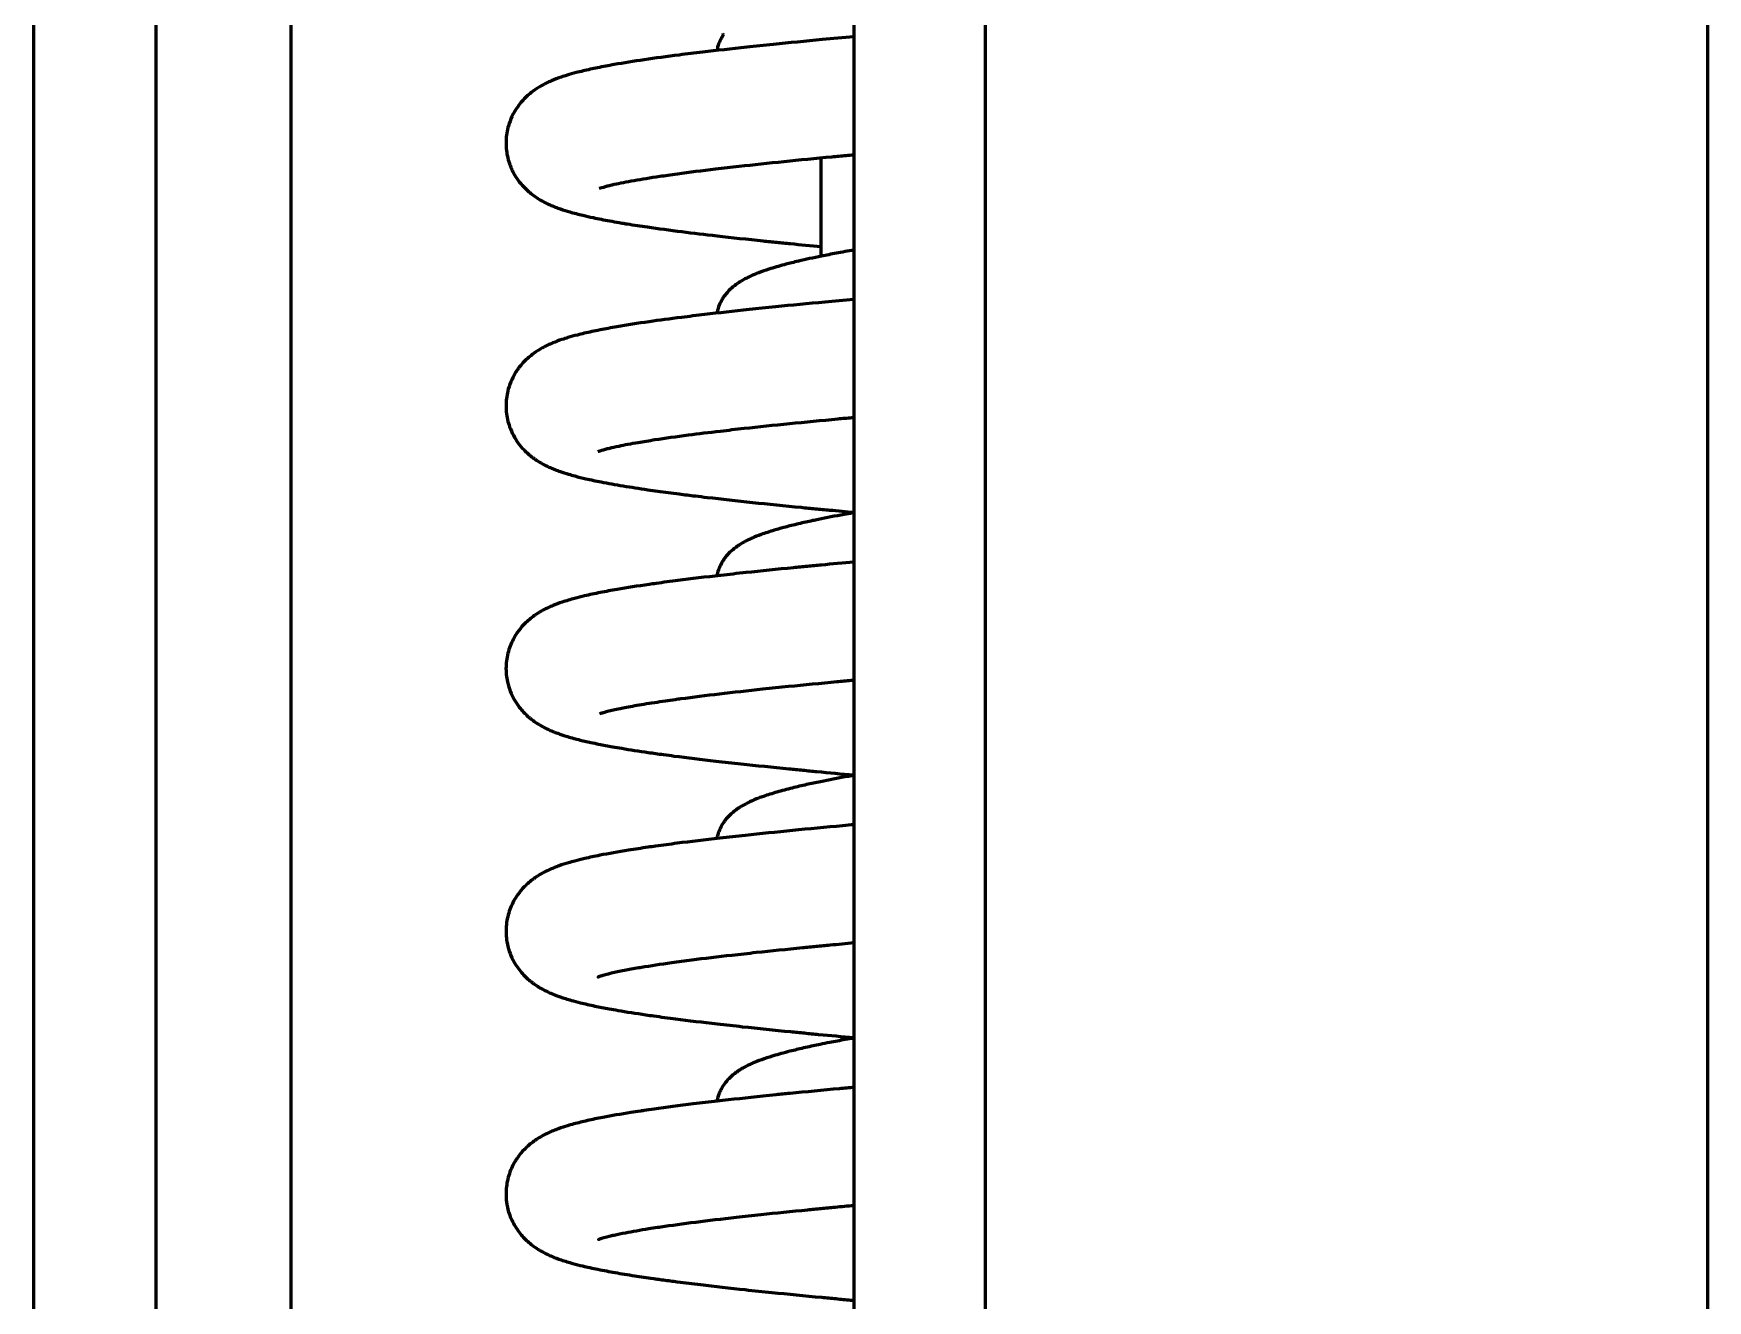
# Model space of a CAD drawing. Header units: millimetres. Extents: x 0 to 840, y 0 to 594.
# Drawn here: x 233.069 to 236.469, y 467.67 to 470.243 of the extents above; entities that cross this region are included whole.
import ezdxf

# ---------------------------------------------------------------- set-up
doc = ezdxf.new("R2010")
doc.units = ezdxf.units.MM
doc.linetypes.add('K5LT_BASIC', pattern=[0])
doc.layers.add('Системный слой', color=7, linetype='Continuous')

msp = doc.modelspace()

# ---------------------------------------------------------------- linework, layer by layer
at = {"layer": 'Системный слой', "color": 5, "linetype": 'K5LT_BASIC', "lineweight": 60, "true_color": 0x0000ff}
for p, q in [((236.46886, 512.31632), (236.46886, 411.74583)), ((235.00219, 512.30589), (235.00219, 411.73474)), ((233.06929, 479.15139), (233.06929, 448.15513)), ((233.31772, 479.15139), (233.31772, 446.48472)), ((233.59245, 446.48472), (233.59245, 479.15139)), ((234.73553, 479.01806), (234.73553, 446.61806)), ((234.4705, 470.24092), (234.4707, 470.24092)), ((234.66884, 469.7907), (234.66884, 469.98995))]:
    msp.add_line(p, q, dxfattribs=at)
msp.add_arc((234.47108, 470.24307), 0.00222, 184.00362, 254.92225, dxfattribs=at)
for points, knots in [([(234.73553, 470.23642), (234.71363, 470.23442), (234.69208, 470.23242), (234.63662, 470.22717), (234.60336, 470.22392), (234.56222, 470.21974), (234.55319, 470.21881), (234.53531, 470.21695), (234.52646, 470.21602), (234.48627, 470.21173), (234.45625, 470.20837), (234.41974, 470.20404), (234.41177, 470.20308), (234.39608, 470.20115), (234.38836, 470.20018), (234.35555, 470.196), (234.33187, 470.19277), (234.28785, 470.18629), (234.2676, 470.18305), (234.24284, 470.17869), (234.23707, 470.17764), (234.22584, 470.17553), (234.22032, 470.17445), (234.20467, 470.17128), (234.19486, 470.16914), (234.18067, 470.16577), (234.176, 470.1646), (234.16517, 470.16177), (234.15891, 470.16002), (234.14876, 470.15694), (234.14492, 470.15571), (234.13419, 470.15205), (234.12772, 470.14962), (234.1178, 470.1454), (234.11416, 470.14374), (234.10721, 470.14033), (234.10399, 470.13865), (234.09451, 470.13326), (234.08878, 470.12963), (234.07925, 470.12242), (234.07597, 470.11972), (234.06969, 470.11407), (234.06643, 470.11088), (234.06049, 470.10441), (234.05746, 470.10081), (234.05194, 470.09344), (234.04927, 470.08947), (234.04469, 470.08175), (234.04274, 470.07807), (234.03817, 470.06834), (234.03579, 470.06209), (234.03248, 470.0507), (234.03133, 470.04566), (234.02967, 470.03542), (234.02915, 470.03022), (234.02875, 470.01976), (234.02888, 470.01451), (234.02979, 470.00411), (234.03056, 469.99895), (234.03271, 469.98884), (234.03409, 469.9839), (234.03661, 469.97656), (234.03756, 469.97404), (234.03903, 469.97049), (234.03951, 469.96939), (234.04094, 469.96619), (234.042, 469.964), (234.04515, 469.95789), (234.04762, 469.95368), (234.05356, 469.94465), (234.05779, 469.9392), (234.06594, 469.93001), (234.07057, 469.92551), (234.07803, 469.91905), (234.08104, 469.91667), (234.08731, 469.91205), (234.09011, 469.91016), (234.09648, 469.90611), (234.0991, 469.90458), (234.10809, 469.8996), (234.11307, 469.89721), (234.12174, 469.89338), (234.12531, 469.8919), (234.1322, 469.88922), (234.136, 469.88783), (234.14579, 469.88445), (234.15199, 469.88251), (234.16262, 469.87943), (234.16684, 469.87827), (234.17557, 469.87599), (234.18024, 469.87482), (234.19166, 469.8721), (234.19873, 469.87051), (234.21125, 469.86786), (234.21656, 469.86678), (234.23348, 469.86347), (234.24563, 469.86125), (234.26055, 469.85871), (234.26264, 469.85836), (234.26809, 469.85745), (234.27145, 469.8569), (234.28169, 469.85524), (234.2887, 469.85414), (234.30246, 469.85204), (234.30922, 469.85104), (234.33801, 469.84686), (234.3614, 469.84371), (234.40881, 469.83772), (234.43259, 469.83488), (234.48727, 469.82864), (234.51865, 469.82525), (234.56043, 469.82093), (234.56953, 469.82), (234.58791, 469.81814), (234.59718, 469.81722), (234.62688, 469.81428), (234.64766, 469.81227), (234.66884, 469.81027)], [4.2710877, 4.2710877, 4.2710877, 4.2710877, 4.9609782, 4.9609782, 6.079438, 6.079438, 6.3983495, 6.3983495, 6.7184461, 6.7184461, 7.8700717, 7.8700717, 8.1977909, 8.1977909, 8.5269062, 8.5269062, 9.6197356, 9.6197356, 10.6985393, 10.6985393, 11.0384456, 11.0384456, 11.378661, 11.378661, 12.0386177, 12.0386177, 12.3730556, 12.3730556, 12.8447699, 12.8447699, 13.1591571, 13.1591571, 13.6719435, 13.6719435, 13.9455125, 13.9455125, 14.1987603, 14.1987603, 14.6090993, 14.6090993, 14.8136246, 14.8136246, 15.0094335, 15.0094335, 15.1991349, 15.1991349, 15.3847684, 15.3847684, 15.540154, 15.540154, 15.7790099, 15.7790099, 15.9591185, 15.9591185, 16.1393503, 16.1393503, 16.3197249, 16.3197249, 16.5000857, 16.5000857, 16.6803066, 16.6803066, 16.7767447, 16.7767447, 16.8197069, 16.8197069, 16.9056313, 16.9056313, 17.0774801, 17.0774801, 17.3305778, 17.3305778, 17.6024125, 17.6024125, 17.7963948, 17.7963948, 17.9991462, 17.9991462, 18.2141784, 18.2141784, 18.6254417, 18.6254417, 18.8934222, 18.8934222, 19.1799145, 19.1799145, 19.6696183, 19.6696183, 19.9880166, 19.9880166, 20.3189836, 20.3189836, 20.7990796, 20.7990796, 21.1382574, 21.1382574, 21.8546937, 21.8546937, 21.9709169, 21.9709169, 22.1536003, 22.1536003, 22.518967, 22.518967, 22.8549435, 22.8549435, 23.9216535, 23.9216535, 24.8928406, 24.8928406, 26.0568111, 26.0568111, 26.3765262, 26.3765262, 26.6950944, 26.6950944, 27.38651, 27.38651, 27.38651, 27.38651]), ([(234.4707, 470.24092), (234.46916, 470.23866), (234.46755, 470.23604), (234.46484, 470.23113), (234.46349, 470.22836), (234.46118, 470.22295), (234.46018, 470.22025), (234.45838, 470.21441), (234.45764, 470.21148), (234.45705, 470.20842)], [25.77698364, 25.77698364, 25.77698364, 25.77698364, 25.97213981, 25.97213981, 26.16537735, 26.16537735, 26.34974707, 26.34974707, 26.53755347, 26.53755347, 26.53755347, 26.53755347]), ([(234.73553, 469.99624), (234.7301, 469.99574), (234.7247, 469.99523), (234.70969, 469.99383), (234.70014, 469.99294), (234.65702, 469.98885), (234.62444, 469.98566), (234.56136, 469.97923), (234.53089, 469.976), (234.49379, 469.97186), (234.48571, 469.97094), (234.46979, 469.96911), (234.46195, 469.96819), (234.42662, 469.96399), (234.40078, 469.96072), (234.3702, 469.95654), (234.36363, 469.95563), (234.35173, 469.95393), (234.34635, 469.95315), (234.32201, 469.94953), (234.30451, 469.9467), (234.27357, 469.94121), (234.2599, 469.9385), (234.24512, 469.93521), (234.24168, 469.9344), (234.23577, 469.93296), (234.23283, 469.93221), (234.22502, 469.93012), (234.22122, 469.92897), (234.21804, 469.92786)], [36.3444759, 36.3444759, 36.3444759, 36.3444759, 36.5163018, 36.5163018, 36.8240294, 36.8240294, 37.9176998, 37.9176998, 39.0294176, 39.0294176, 39.3450679, 39.3450679, 39.6618902, 39.6618902, 40.7975953, 40.7975953, 41.1190833, 41.1190833, 41.3941808, 41.3941808, 42.3992916, 42.3992916, 43.4044024, 43.4044024, 43.722808, 43.722808, 44.0321007, 44.0321007, 44.7272109, 44.7272109, 44.7272109, 44.7272109]), ([(234.73553, 469.80326), (234.72321, 469.80109), (234.71127, 469.79892), (234.6945, 469.79576), (234.68935, 469.79477), (234.67921, 469.79279), (234.67422, 469.79179), (234.65292, 469.78747), (234.63752, 469.78412), (234.62169, 469.78039), (234.6203, 469.78006), (234.61459, 469.7787), (234.61036, 469.77766), (234.60209, 469.77557), (234.59804, 469.77452), (234.58293, 469.77048), (234.57246, 469.76744), (234.55549, 469.76196), (234.54862, 469.75957), (234.5364, 469.75489), (234.53095, 469.75263), (234.52302, 469.74901), (234.52045, 469.74777), (234.51259, 469.7438), (234.50753, 469.74096), (234.5003, 469.73629), (234.49805, 469.73475), (234.49377, 469.73162), (234.49168, 469.72999), (234.48599, 469.72523), (234.4826, 469.72206), (234.47721, 469.71612), (234.47555, 469.71415), (234.47215, 469.70973), (234.47058, 469.70749), (234.46756, 469.70273), (234.4661, 469.70017), (234.46285, 469.69377), (234.46096, 469.68922), (234.45862, 469.68198), (234.45773, 469.67855), (234.45706, 469.67509)], [18.2639047, 18.2639047, 18.2639047, 18.2639047, 18.9487123, 18.9487123, 19.2590732, 19.2590732, 19.570438, 19.570438, 20.6095902, 20.6095902, 20.7104311, 20.7104311, 21.0258748, 21.0258748, 21.3414148, 21.3414148, 22.2305304, 22.2305304, 22.8847486, 22.8847486, 23.4449288, 23.4449288, 23.7266965, 23.7266965, 24.2868767, 24.2868767, 24.532038, 24.532038, 24.7658963, 24.7658963, 25.1659044, 25.1659044, 25.3674419, 25.3674419, 25.5620142, 25.5620142, 25.7519944, 25.7519944, 26.0361612, 26.0361612, 26.2442582, 26.2442582, 26.2442582, 26.2442582]), ([(234.73553, 469.70309), (234.71544, 469.70125), (234.69565, 469.69941), (234.64181, 469.69433), (234.60846, 469.69109), (234.56718, 469.68691), (234.55812, 469.68598), (234.54018, 469.68412), (234.5313, 469.68319), (234.49097, 469.67891), (234.46081, 469.67555), (234.42412, 469.67123), (234.41612, 469.67027), (234.40034, 469.66834), (234.39257, 469.66738), (234.36195, 469.6635), (234.34023, 469.66058), (234.29613, 469.65424), (234.2743, 469.65083), (234.24806, 469.64629), (234.24221, 469.64524), (234.23081, 469.64314), (234.22521, 469.64207), (234.20859, 469.63878), (234.19794, 469.6365), (234.18306, 469.63302), (234.17829, 469.63185), (234.16718, 469.62899), (234.16079, 469.62723), (234.15035, 469.62411), (234.14645, 469.62287), (234.13621, 469.61944), (234.1299, 469.61712), (234.12027, 469.61314), (234.11669, 469.61157), (234.10963, 469.60822), (234.1065, 469.60665), (234.09689, 469.60138), (234.09096, 469.59775), (234.08141, 469.59077), (234.07804, 469.58811), (234.07173, 469.58265), (234.06844, 469.57955), (234.0624, 469.57324), (234.05939, 469.56981), (234.05564, 469.56503), (234.0548, 469.56393), (234.0523, 469.56053), (234.05068, 469.55817), (234.04598, 469.55083), (234.04308, 469.54557), (234.03779, 469.53406), (234.03543, 469.52772), (234.0322, 469.51621), (234.03108, 469.51105), (234.02951, 469.50072), (234.02904, 469.49546), (234.02877, 469.48495), (234.02896, 469.4797), (234.02999, 469.46929), (234.03082, 469.46417), (234.03308, 469.45412), (234.03449, 469.44926), (234.03835, 469.43836), (234.04093, 469.43258), (234.04687, 469.42141), (234.05021, 469.41617), (234.05727, 469.4065), (234.06102, 469.40206), (234.06778, 469.39492), (234.07084, 469.392), (234.07684, 469.3867), (234.08009, 469.38408), (234.08622, 469.37949), (234.08952, 469.37722), (234.09813, 469.3717), (234.10356, 469.36868), (234.11221, 469.36433), (234.11515, 469.36296), (234.12191, 469.35997), (234.12483, 469.35876), (234.13173, 469.35606), (234.13517, 469.3548), (234.1442, 469.35165), (234.15008, 469.34977), (234.15992, 469.34686), (234.16414, 469.34568), (234.17592, 469.34253), (234.1834, 469.34069), (234.1961, 469.33778), (234.20117, 469.33666), (234.21148, 469.33448), (234.21679, 469.3334), (234.23616, 469.32961), (234.2509, 469.32697), (234.2824, 469.32174), (234.29914, 469.31916), (234.33004, 469.31469), (234.3438, 469.31278), (234.36546, 469.30991), (234.37298, 469.30893), (234.39116, 469.30661), (234.40195, 469.30527), (234.42093, 469.30297), (234.42901, 469.30201), (234.46637, 469.29763), (234.49714, 469.29423), (234.56105, 469.28749), (234.59415, 469.28415), (234.63788, 469.27989), (234.64741, 469.27898), (234.66662, 469.27714), (234.67629, 469.27623), (234.70232, 469.27378), (234.71882, 469.27226), (234.73553, 469.27073)], [4.1665329, 4.1665329, 4.1665329, 4.1665329, 4.7838149, 4.7838149, 5.8739991, 5.8739991, 6.1848755, 6.1848755, 6.4968706, 6.4968706, 7.6192376, 7.6192376, 7.9387692, 7.9387692, 8.2597069, 8.2597069, 9.2248452, 9.2248452, 10.3382957, 10.3382957, 10.6696805, 10.6696805, 11.001379, 11.001379, 11.6885496, 11.6885496, 12.0166324, 12.0166324, 12.4893714, 12.4893714, 12.7954853, 12.7954853, 13.2733825, 13.2733825, 13.5446871, 13.5446871, 13.7939265, 13.7939265, 14.2037996, 14.2037996, 14.4073402, 14.4073402, 14.6018874, 14.6018874, 14.7892853, 14.7892853, 14.8441586, 14.8441586, 14.9539051, 14.9539051, 15.1733982, 15.1733982, 15.4055658, 15.4055658, 15.5777694, 15.5777694, 15.7474476, 15.7474476, 15.9157035, 15.9157035, 16.0835826, 16.0835826, 16.2520957, 16.2520957, 16.4727135, 16.4727135, 16.7047053, 16.7047053, 16.9406777, 16.9406777, 17.1264693, 17.1264693, 17.3216306, 17.3216306, 17.5269958, 17.5269958, 17.90372, 17.90372, 18.1409362, 18.1409362, 18.3912644, 18.3912644, 18.6628292, 18.6628292, 19.0981737, 19.0981737, 19.4106721, 19.4106721, 19.94114, 19.94114, 20.2706549, 20.2706549, 20.602028, 20.602028, 21.4423885, 21.4423885, 22.2827491, 22.2827491, 22.9095335, 22.9095335, 23.2334097, 23.2334097, 23.6785591, 23.6785591, 23.9990174, 23.9990174, 25.1372527, 25.1372527, 26.2573987, 26.2573987, 26.5660633, 26.5660633, 26.8735491, 26.8735491, 27.3869072, 27.3869072, 27.3869072, 27.3869072]), ([(234.73553, 469.4629), (234.73414, 469.46278), (234.73276, 469.46265), (234.72169, 469.46162), (234.71208, 469.46073), (234.66871, 469.45664), (234.63591, 469.45346), (234.57228, 469.44704), (234.5415, 469.4438), (234.50397, 469.43966), (234.49581, 469.43875), (234.47969, 469.43692), (234.47175, 469.436), (234.4412, 469.43242), (234.4196, 469.42976), (234.37463, 469.42389), (234.35179, 469.42069), (234.32522, 469.41662), (234.31942, 469.41571), (234.3082, 469.4139), (234.3028, 469.413), (234.28264, 469.40955), (234.26942, 469.40706), (234.25083, 469.40318), (234.24449, 469.40175), (234.23609, 469.39971), (234.23286, 469.39889), (234.22497, 469.39677), (234.21967, 469.39514), (234.21577, 469.39371), (234.2164, 469.39397), (234.21566, 469.39365)], [38.7336678, 38.7336678, 38.7336678, 38.7336678, 38.7804205, 38.7804205, 39.1079737, 39.1079737, 40.2717569, 40.2717569, 41.4554494, 41.4554494, 41.7911515, 41.7911515, 42.1283162, 42.1283162, 43.1101518, 43.1101518, 44.303444, 44.303444, 44.6486594, 44.6486594, 44.9940198, 44.9940198, 45.9802405, 45.9802405, 46.5822525, 46.5822525, 46.9141032, 46.9141032, 47.5790175, 47.5790175, 47.8610373, 47.8610373, 47.8610373, 47.8610373]), ([(234.73553, 469.26993), (234.73435, 469.26972), (234.73318, 469.26951), (234.7265, 469.26833), (234.72106, 469.26735), (234.69724, 469.263), (234.67972, 469.25962), (234.65924, 469.25539), (234.65533, 469.25457), (234.64674, 469.25273), (234.6421, 469.25172), (234.62747, 469.24845), (234.61783, 469.24618), (234.60444, 469.24284), (234.60035, 469.24179), (234.59238, 469.23968), (234.58846, 469.23862), (234.58085, 469.23648), (234.57714, 469.2354), (234.56409, 469.23149), (234.55528, 469.2286), (234.54062, 469.22323), (234.53454, 469.22082), (234.52599, 469.21705), (234.52326, 469.21579), (234.51542, 469.21197), (234.5104, 469.20928), (234.50299, 469.20472), (234.50079, 469.20329), (234.49642, 469.20026), (234.49427, 469.19867), (234.48839, 469.19402), (234.48456, 469.19062), (234.47908, 469.1849), (234.4773, 469.18291), (234.47416, 469.17905), (234.47294, 469.17745), (234.47005, 469.17336), (234.46861, 469.17114), (234.465, 469.1649), (234.46313, 469.16107), (234.4599, 469.15291), (234.45855, 469.14856), (234.4574, 469.1435), (234.45722, 469.14262), (234.45705, 469.14174)], [18.9778264, 18.9778264, 18.9778264, 18.9778264, 19.0432575, 19.0432575, 19.3519212, 19.3519212, 20.4155632, 20.4155632, 20.6715119, 20.6715119, 20.9856845, 20.9856845, 21.6820713, 21.6820713, 21.9979548, 21.9979548, 22.3136571, 22.3136571, 22.6285407, 22.6285407, 23.4421441, 23.4421441, 24.0576287, 24.0576287, 24.3441458, 24.3441458, 24.9074282, 24.9074282, 25.1539712, 25.1539712, 25.3900595, 25.3900595, 25.8102373, 25.8102373, 26.0203712, 26.0203712, 26.1754495, 26.1754495, 26.3685198, 26.3685198, 26.6494159, 26.6494159, 26.9163512, 26.9163512, 26.9689274, 26.9689274, 26.9689274, 26.9689274]), ([(234.73553, 469.16975), (234.71317, 469.16771), (234.69117, 469.16567), (234.65994, 469.16271), (234.65038, 469.16179), (234.63139, 469.15996), (234.62197, 469.15904), (234.57922, 469.15483), (234.54697, 469.15154), (234.50734, 469.14731), (234.49868, 469.14637), (234.4815, 469.14448), (234.47298, 469.14353), (234.43404, 469.13913), (234.40512, 469.13567), (234.37038, 469.13122), (234.36293, 469.13024), (234.34828, 469.12829), (234.34108, 469.12731), (234.3291, 469.12564), (234.32426, 469.12495), (234.29618, 469.12091), (234.27463, 469.11754), (234.24862, 469.11305), (234.24276, 469.11201), (234.23134, 469.10991), (234.22573, 469.10884), (234.2091, 469.10555), (234.19846, 469.10328), (234.18144, 469.09931), (234.17466, 469.09762), (234.16382, 469.09472), (234.15951, 469.0935), (234.15109, 469.091), (234.14718, 469.08977), (234.13687, 469.08634), (234.13057, 469.08405), (234.12093, 469.0801), (234.11732, 469.07852), (234.10719, 469.07376), (234.10088, 469.07046), (234.09039, 469.06385), (234.08711, 469.06163), (234.08061, 469.05682), (234.07724, 469.05412), (234.07095, 469.04859), (234.06767, 469.04546), (234.06025, 469.03759), (234.05583, 469.03226), (234.04945, 469.02302), (234.04724, 469.01951), (234.04282, 469.01161), (234.04066, 469.0072), (234.03681, 468.99801), (234.03509, 468.99311), (234.03228, 468.98323), (234.03115, 468.97807), (234.02955, 468.96775), (234.02906, 468.96248), (234.02876, 468.95198), (234.02894, 468.94672), (234.02994, 468.93631), (234.03075, 468.93119), (234.0333, 468.91971), (234.0352, 468.91353), (234.03987, 468.90151), (234.04261, 468.89583), (234.04884, 468.88489), (234.05232, 468.87975), (234.0587, 468.8715), (234.06157, 468.86817), (234.06744, 468.86193), (234.07044, 468.85904), (234.07409, 468.85579), (234.07476, 468.85521), (234.07691, 468.85337), (234.07837, 468.85217), (234.08268, 468.84875), (234.08559, 468.84662), (234.09372, 468.84104), (234.09916, 468.83782), (234.10745, 468.83336), (234.11072, 468.83173), (234.11729, 468.82864), (234.12044, 468.82727), (234.12733, 468.82442), (234.13041, 468.82323), (234.1396, 468.81986), (234.14514, 468.81801), (234.15475, 468.81504), (234.15903, 468.81379), (234.16744, 468.81144), (234.17184, 468.81028), (234.18446, 468.80709), (234.19269, 468.80518), (234.20641, 468.80221), (234.21167, 468.80111), (234.22616, 468.7982), (234.23574, 468.7964), (234.2516, 468.79357), (234.25762, 468.79253), (234.28066, 468.78867), (234.29873, 468.78588), (234.32777, 468.78169), (234.33794, 468.78026), (234.35567, 468.77787), (234.36307, 468.77689), (234.397, 468.77248), (234.42509, 468.76908), (234.46308, 468.76473), (234.47151, 468.76378), (234.48857, 468.76189), (234.49719, 468.76094), (234.53707, 468.75664), (234.56968, 468.75328), (234.61285, 468.749), (234.62225, 468.74808), (234.64122, 468.74624), (234.65077, 468.74532), (234.68492, 468.74207), (234.70999, 468.73973), (234.73553, 468.7374)], [4.4452102, 4.4452102, 4.4452102, 4.4452102, 5.1783452, 5.1783452, 5.5059346, 5.5059346, 5.8346255, 5.8346255, 7.0128286, 7.0128286, 7.3474892, 7.3474892, 7.6861876, 7.6861876, 8.9166143, 8.9166143, 9.2605017, 9.2605017, 9.6057517, 9.6057517, 9.8463894, 9.8463894, 11.0187309, 11.0187309, 11.3722307, 11.3722307, 11.7261015, 11.7261015, 12.4580132, 12.4580132, 12.9619596, 12.9619596, 13.3045216, 13.3045216, 13.6323597, 13.6323597, 14.1427579, 14.1427579, 14.4335327, 14.4335327, 14.9439309, 14.9439309, 15.1721741, 15.1721741, 15.3883904, 15.3883904, 15.5952083, 15.5952083, 15.8895536, 15.8895536, 16.0556943, 16.0556943, 16.2441998, 16.2441998, 16.4316698, 16.4316698, 16.6155053, 16.6155053, 16.7965946, 16.7965946, 16.9761216, 16.9761216, 17.1552068, 17.1552068, 17.3853665, 17.3853665, 17.6228928, 17.6228928, 17.8734941, 17.8734941, 18.0660626, 18.0660626, 18.2637699, 18.2637699, 18.3087623, 18.3087623, 18.4067239, 18.4067239, 18.6026471, 18.6026471, 18.9867051, 18.9867051, 19.2376104, 19.2376104, 19.5028824, 19.5028824, 19.7811491, 19.7811491, 20.2441121, 20.2441121, 20.5738151, 20.5738151, 20.9132973, 20.9132973, 21.5159233, 21.5159233, 21.8691204, 21.8691204, 22.4717464, 22.4717464, 22.8253753, 22.8253753, 23.7943274, 23.7943274, 24.2929058, 24.2929058, 24.6388165, 24.6388165, 25.8486085, 25.8486085, 26.1873659, 26.1873659, 26.5241865, 26.5241865, 27.7252159, 27.7252159, 28.0555071, 28.0555071, 28.3846815, 28.3846815, 29.2219961, 29.2219961, 29.2219961, 29.2219961]), ([(234.73553, 468.92957), (234.73356, 468.92939), (234.73159, 468.92921), (234.71995, 468.92813), (234.71035, 468.92723), (234.667, 468.92314), (234.63421, 468.91996), (234.59371, 468.91586), (234.58484, 468.91496), (234.56727, 468.91314), (234.55858, 468.91223), (234.51929, 468.90807), (234.49002, 468.90482), (234.43456, 468.8983), (234.40839, 468.89503), (234.38022, 468.89124), (234.37627, 468.89071), (234.36571, 468.88925), (234.35919, 468.88833), (234.33715, 468.88515), (234.32249, 468.88291), (234.29607, 468.87857), (234.28413, 468.87646), (234.26884, 468.87354), (234.26447, 468.87268), (234.25077, 468.86986), (234.24227, 468.86793), (234.23088, 468.86505), (234.22661, 468.86386), (234.22375, 468.86302), (234.22327, 468.86288), (234.22211, 468.86253), (234.22162, 468.86237), (234.22016, 468.86191), (234.22018, 468.86192), (234.21897, 468.86151)], [44.058994, 44.058994, 44.058994, 44.058994, 44.134593, 44.134593, 44.5072689, 44.5072689, 45.8317823, 45.8317823, 46.2092104, 46.2092104, 46.5877908, 46.5877908, 47.9443244, 47.9443244, 49.3178784, 49.3178784, 49.5449448, 49.5449448, 49.9354606, 49.9354606, 50.8998023, 50.8998023, 51.8275255, 51.8275255, 52.2202681, 52.2202681, 53.1479912, 53.1479912, 53.7360748, 53.7360748, 53.8740889, 53.8740889, 54.150117, 54.150117, 54.9365881, 54.9365881, 54.9365881, 54.9365881]), ([(234.73553, 468.73659), (234.73056, 468.73572), (234.72564, 468.73484), (234.70213, 468.73059), (234.6844, 468.72721), (234.66277, 468.72279), (234.65796, 468.72179), (234.64847, 468.71977), (234.64381, 468.71876), (234.62908, 468.71549), (234.61937, 468.71322), (234.59913, 468.7082), (234.58883, 468.70545), (234.56937, 468.69981), (234.56022, 468.69691), (234.54841, 468.69276), (234.54529, 468.69162), (234.53594, 468.68805), (234.52993, 468.68554), (234.51892, 468.68042), (234.51387, 468.67784), (234.50638, 468.67349), (234.50416, 468.67213), (234.49967, 468.6692), (234.49748, 468.66768), (234.49135, 468.66314), (234.48732, 468.65981), (234.48157, 468.65421), (234.47973, 468.65229), (234.47679, 468.64893), (234.47578, 468.64772), (234.47301, 468.64423), (234.47148, 468.64213), (234.46753, 468.63612), (234.46544, 468.63243), (234.46171, 468.62442), (234.46011, 468.62022), (234.45818, 468.6136), (234.45753, 468.61089), (234.45704, 468.60835)], [19.0081766, 19.0081766, 19.0081766, 19.0081766, 19.2848747, 19.2848747, 20.3505801, 20.3505801, 20.6634701, 20.6634701, 20.977566, 20.977566, 21.6758851, 21.6758851, 22.4993975, 22.4993975, 23.3229099, 23.3229099, 23.6283136, 23.6283136, 24.2486293, 24.2486293, 24.8107477, 24.8107477, 25.0629969, 25.0629969, 25.3046626, 25.3046626, 25.7452067, 25.7452067, 25.9589786, 25.9589786, 26.0833927, 26.0833927, 26.2808904, 26.2808904, 26.571545, 26.571545, 26.843105, 26.843105, 26.9993943, 26.9993943, 26.9993943, 26.9993943]), ([(234.73553, 468.63642), (234.72773, 468.63571), (234.71997, 468.63499), (234.67744, 468.63106), (234.64357, 468.62784), (234.57744, 468.62132), (234.54524, 468.61803), (234.50566, 468.61379), (234.49702, 468.61286), (234.47986, 468.61097), (234.47135, 468.61002), (234.4325, 468.60561), (234.40364, 468.60215), (234.36898, 468.5977), (234.36154, 468.59673), (234.34693, 468.59477), (234.33974, 468.59379), (234.32756, 468.59209), (234.32251, 468.59137), (234.31061, 468.58965), (234.30386, 468.58865), (234.29065, 468.58664), (234.28417, 468.58563), (234.25678, 468.58124), (234.2373, 468.5778), (234.21408, 468.5732), (234.2088, 468.57211), (234.19851, 468.56991), (234.19355, 468.5688), (234.18176, 468.56605), (234.17501, 468.56438), (234.16421, 468.56149), (234.15986, 468.56027), (234.14928, 468.55714), (234.14322, 468.55519), (234.13344, 468.55173), (234.12955, 468.55026), (234.12233, 468.54735), (234.11864, 468.54577), (234.10855, 468.54111), (234.10225, 468.53789), (234.09171, 468.53138), (234.08847, 468.52924), (234.08193, 468.52451), (234.07858, 468.52189), (234.07226, 468.51646), (234.06896, 468.51338), (234.06145, 468.50564), (234.05696, 468.50036), (234.05114, 468.49218), (234.04955, 468.4898), (234.04553, 468.48329), (234.0432, 468.47902), (234.03898, 468.47009), (234.03708, 468.4654), (234.03386, 468.4558), (234.03247, 468.4507), (234.03039, 468.44051), (234.02965, 468.43527), (234.02883, 468.4248), (234.02875, 468.41952), (234.02925, 468.40904), (234.02982, 468.40384), (234.03183, 468.3922), (234.03345, 468.38587), (234.0376, 468.37356), (234.0401, 468.36772), (234.04515, 468.35786), (234.04753, 468.35381), (234.05263, 468.34606), (234.05533, 468.34241), (234.06092, 468.33556), (234.06384, 468.33234), (234.06977, 468.32633), (234.07279, 468.32355), (234.07788, 468.31922), (234.07996, 468.31755), (234.08262, 468.31551), (234.08322, 468.31507), (234.08501, 468.31374), (234.0862, 468.31289), (234.08969, 468.31046), (234.09204, 468.30891), (234.09875, 468.30473), (234.10326, 468.30222), (234.11076, 468.29837), (234.11409, 468.29678), (234.12073, 468.29381), (234.12399, 468.29244), (234.13503, 468.28807), (234.1421, 468.28565), (234.15351, 468.28208), (234.15769, 468.28084), (234.16758, 468.27806), (234.17367, 468.27646), (234.18465, 468.27375), (234.18931, 468.27266), (234.19909, 468.27045), (234.20418, 468.26935), (234.21865, 468.26634), (234.22843, 468.26443), (234.24445, 468.2615), (234.25035, 468.26046), (234.27382, 468.25643), (234.29254, 468.25348), (234.31804, 468.24975), (234.32368, 468.24894), (234.33643, 468.24715), (234.34361, 468.24616), (234.35822, 468.24419), (234.36564, 468.24322), (234.39973, 468.23881), (234.42793, 468.23541), (234.46606, 468.23106), (234.47451, 468.23011), (234.49162, 468.22822), (234.50026, 468.22727), (234.54025, 468.22297), (234.57292, 468.21962), (234.61617, 468.21534), (234.6256, 468.21442), (234.64459, 468.21258), (234.65416, 468.21166), (234.68724, 468.20852), (234.71117, 468.20629), (234.73553, 468.20406)], [4.5843875, 4.5843875, 4.5843875, 4.5843875, 4.8481876, 4.8481876, 6.0392041, 6.0392041, 7.2545874, 7.2545874, 7.5998202, 7.5998202, 7.9491784, 7.9491784, 9.2178602, 9.2178602, 9.5726152, 9.5726152, 9.9287641, 9.9287641, 10.1886961, 10.1886961, 10.5483718, 10.5483718, 10.9089229, 10.9089229, 12.1116126, 12.1116126, 12.4769112, 12.4769112, 12.8406996, 12.8406996, 13.3573687, 13.3573687, 13.7111593, 13.7111593, 14.2278284, 14.2278284, 14.5459777, 14.5459777, 14.848515, 14.848515, 15.3791798, 15.3791798, 15.6163349, 15.6163349, 15.8404019, 15.8404019, 16.0544968, 16.0544968, 16.3616584, 16.3616584, 16.4815811, 16.4815811, 16.6769026, 16.6769026, 16.8709293, 16.8709293, 17.0623911, 17.0623911, 17.2502789, 17.2502789, 17.4359093, 17.4359093, 17.6205053, 17.6205053, 17.8564689, 17.8564689, 18.098178, 18.098178, 18.2884396, 18.2884396, 18.4829402, 18.4829402, 18.6826589, 18.6826589, 18.8883971, 18.8883971, 19.0332884, 19.0332884, 19.0755878, 19.0755878, 19.1601866, 19.1601866, 19.329384, 19.329384, 19.667779, 19.667779, 19.9337075, 19.9337075, 20.215348, 20.215348, 20.8439143, 20.8439143, 21.1804588, 21.1804588, 21.6611697, 21.6611697, 22.016118, 22.016118, 22.378577, 22.378577, 23.0279853, 23.0279853, 23.3932188, 23.3932188, 24.4452887, 24.4452887, 24.7368938, 24.7368938, 25.0948839, 25.0948839, 25.4513346, 25.4513346, 26.6993525, 26.6993525, 27.0485689, 27.0485689, 27.3957679, 27.3957679, 28.6337128, 28.6337128, 28.9741846, 28.9741846, 29.3134827, 29.3134827, 30.137098, 30.137098, 30.137098, 30.137098]), ([(234.73553, 468.39624), (234.71909, 468.39472), (234.70288, 468.3932), (234.67743, 468.39078), (234.66804, 468.38988), (234.64942, 468.38808), (234.64019, 468.38717), (234.59843, 468.38305), (234.56704, 468.37983), (234.52861, 468.3757), (234.52023, 468.37479), (234.50367, 468.37296), (234.49551, 468.37205), (234.45863, 468.36786), (234.43147, 468.36459), (234.39199, 468.35951), (234.37839, 468.35769), (234.34288, 468.35272), (234.3222, 468.34957), (234.30203, 468.3462), (234.30019, 468.34589), (234.29313, 468.34468), (234.28809, 468.3438), (234.27837, 468.34203), (234.27375, 468.34116), (234.25941, 468.33836), (234.25069, 468.3365), (234.23966, 468.33392), (234.23668, 468.33319), (234.2297, 468.3314), (234.22596, 468.33035), (234.22176, 468.32909), (234.21995, 468.32851), (234.21679, 468.32745), (234.21578, 468.32704), (234.21584, 468.32706), (234.2167, 468.32747), (234.21684, 468.32754)], [37.1858029, 37.1858029, 37.1858029, 37.1858029, 37.7178418, 37.7178418, 38.0334204, 38.0334204, 38.3498784, 38.3498784, 39.4798489, 39.4798489, 39.8008655, 39.8008655, 40.1230009, 40.1230009, 41.2785165, 41.2785165, 41.9279695, 41.9279695, 43.0602745, 43.0602745, 43.1744877, 43.1744877, 43.5063643, 43.5063643, 43.8380835, 43.8380835, 44.5818246, 44.5818246, 44.9068856, 44.9068856, 45.3859844, 45.3859844, 45.6759545, 45.6759545, 46.3005624, 46.3005624, 46.4739761, 46.4739761, 46.4739761, 46.4739761]), ([(234.73553, 468.20326), (234.72951, 468.2022), (234.72358, 468.20114), (234.71235, 468.1991), (234.70703, 468.19812), (234.69655, 468.19615), (234.69138, 468.19516), (234.67968, 468.19288), (234.67321, 468.19159), (234.66198, 468.1893), (234.65716, 468.18829), (234.64193, 468.18505), (234.63187, 468.1828), (234.61787, 468.17949), (234.61359, 468.17845), (234.59736, 468.17441), (234.58604, 468.17136), (234.56771, 468.16593), (234.56035, 468.16359), (234.54626, 468.1587), (234.53953, 468.15616), (234.53031, 468.1523), (234.52752, 468.15107), (234.51949, 468.14736), (234.51436, 468.14476), (234.50694, 468.14049), (234.50458, 468.13906), (234.50008, 468.13615), (234.49785, 468.13461), (234.49168, 468.13008), (234.48786, 468.12696), (234.48192, 468.12123), (234.48017, 468.11943), (234.47652, 468.11532), (234.47485, 468.11328), (234.47056, 468.10756), (234.46805, 468.10369), (234.46454, 468.09719), (234.46316, 468.09432), (234.46097, 468.08905), (234.45986, 468.08597), (234.45845, 468.08122), (234.45793, 468.0792), (234.45733, 468.0765), (234.45718, 468.07579), (234.45705, 468.07507)], [18.3385486, 18.3385486, 18.3385486, 18.3385486, 18.673448, 18.673448, 18.9832647, 18.9832647, 19.2938258, 19.2938258, 19.6980459, 19.6980459, 20.0112413, 20.0112413, 20.7073043, 20.7073043, 21.0230152, 21.0230152, 21.9335601, 21.9335601, 22.5995913, 22.5995913, 23.2656226, 23.2656226, 23.5573037, 23.5573037, 24.1194584, 24.1194584, 24.3759673, 24.3759673, 24.6214934, 24.6214934, 25.0656481, 25.0656481, 25.2749982, 25.2749982, 25.4755825, 25.4755825, 25.7832893, 25.7832893, 25.9725143, 25.9725143, 26.1606509, 26.1606509, 26.2843524, 26.2843524, 26.328423, 26.328423, 26.328423, 26.328423]), ([(234.73553, 468.10309), (234.72567, 468.10219), (234.71588, 468.10128), (234.67141, 468.09716), (234.63761, 468.09393), (234.59566, 468.08978), (234.58643, 468.08886), (234.56814, 468.08701), (234.55908, 468.08608), (234.51793, 468.08182), (234.48708, 468.07849), (234.44939, 468.07419), (234.44115, 468.07323), (234.4249, 468.07132), (234.41688, 468.07036), (234.38079, 468.06596), (234.35425, 468.06251), (234.32249, 468.05804), (234.3156, 468.05705), (234.3065, 468.0557), (234.30417, 468.05536), (234.29516, 468.054), (234.28862, 468.053), (234.26187, 468.04876), (234.24296, 468.04548), (234.22008, 468.04107), (234.21466, 468.03998), (234.2042, 468.03781), (234.19912, 468.03671), (234.18448, 468.0334), (234.1753, 468.03115), (234.16229, 468.02762), (234.15793, 468.02638), (234.14761, 468.02327), (234.14178, 468.02137), (234.13207, 468.01788), (234.12831, 468.01645), (234.12115, 468.01352), (234.11743, 468.0119), (234.10715, 468.00707), (234.1005, 468.00362), (234.08955, 467.99662), (234.0864, 467.99446), (234.07985, 467.98955), (234.07658, 467.9869), (234.06861, 467.97981), (234.06357, 467.97471), (234.05615, 467.9658), (234.05332, 467.96205), (234.04995, 467.95703), (234.04927, 467.95597), (234.04722, 467.95273), (234.04591, 467.95049), (234.04233, 467.94397), (234.04018, 467.9395), (234.03641, 467.93025), (234.03476, 467.92543), (234.03205, 467.91557), (234.03097, 467.9105), (234.02946, 467.90023), (234.02901, 467.89501), (234.02874, 467.88313), (234.02912, 467.87645), (234.03091, 467.86331), (234.03232, 467.85684), (234.03555, 467.84603), (234.03716, 467.84159), (234.04091, 467.83276), (234.04317, 467.8282), (234.04784, 467.81995), (234.05061, 467.81567), (234.05588, 467.80835), (234.05897, 467.80453), (234.06468, 467.7981), (234.06786, 467.79486), (234.07388, 467.78924), (234.07697, 467.7866), (234.08502, 467.78025), (234.08946, 467.77719), (234.09751, 467.77217), (234.10012, 467.77066), (234.10655, 467.76715), (234.10935, 467.76574), (234.11583, 467.76264), (234.11912, 467.76117), (234.12847, 467.75724), (234.13488, 467.75485), (234.14487, 467.75146), (234.14862, 467.75025), (234.15664, 467.74781), (234.16057, 467.74668), (234.17104, 467.7438), (234.1777, 467.7421), (234.18918, 467.73935), (234.19406, 467.73823), (234.20988, 467.73476), (234.22112, 467.7325), (234.23868, 467.72921), (234.2445, 467.72816), (234.26304, 467.72491), (234.27629, 467.72274), (234.30236, 467.7187), (234.31503, 467.71683), (234.33065, 467.71463), (234.3331, 467.71429), (234.33999, 467.71333), (234.34446, 467.71272), (234.35803, 467.71088), (234.36731, 467.70966), (234.38437, 467.70747), (234.39208, 467.7065), (234.40776, 467.70456), (234.41572, 467.7036), (234.45255, 467.6992), (234.48295, 467.69579), (234.52359, 467.69144), (234.53246, 467.6905), (234.55037, 467.68863), (234.55942, 467.6877), (234.60115, 467.68345), (234.63503, 467.68014), (234.67964, 467.67591), (234.68937, 467.675), (234.70895, 467.67317), (234.7188, 467.67226), (234.73099, 467.67114), (234.73326, 467.67094), (234.73553, 467.67073)], [4.2717743, 4.2717743, 4.2717743, 4.2717743, 4.5824732, 4.5824732, 5.6938316, 5.6938316, 6.0111759, 6.0111759, 6.3298254, 6.3298254, 7.4746147, 7.4746147, 7.8012284, 7.8012284, 8.1287484, 8.1287484, 9.3018039, 9.3018039, 9.6355693, 9.6355693, 9.7519234, 9.7519234, 10.0879125, 10.0879125, 11.1593821, 11.1593821, 11.4997297, 11.4997297, 11.8397309, 11.8397309, 12.4954606, 12.4954606, 12.8243811, 12.8243811, 13.2950225, 13.2950225, 13.5861028, 13.5861028, 13.8648817, 13.8648817, 14.3805507, 14.3805507, 14.5985878, 14.5985878, 14.8036887, 14.8036887, 15.1065191, 15.1065191, 15.2938685, 15.2938685, 15.3430118, 15.3430118, 15.4412986, 15.4412986, 15.6225848, 15.6225848, 15.8029298, 15.8029298, 15.9830695, 15.9830695, 16.1633421, 16.1633421, 16.3928531, 16.3928531, 16.623112, 16.623112, 16.7914598, 16.7914598, 16.9722042, 16.9722042, 17.152984, 17.152984, 17.3354688, 17.3354688, 17.5213405, 17.5213405, 17.7124582, 17.7124582, 18.0260693, 18.0260693, 18.2426938, 18.2426938, 18.4773999, 18.4773999, 18.7327998, 18.7327998, 19.2211846, 19.2211846, 19.5219115, 19.5219115, 19.8312003, 19.8312003, 20.3121109, 20.3121109, 20.6483586, 20.6483586, 21.3672708, 21.3672708, 21.7074498, 21.7074498, 22.426362, 22.426362, 23.0530963, 23.0530963, 23.1689714, 23.1689714, 23.3759223, 23.3759223, 23.7898241, 23.7898241, 24.1203185, 24.1203185, 24.4499914, 24.4499914, 25.6208474, 25.6208474, 25.9425412, 25.9425412, 26.2627844, 26.2627844, 27.4038495, 27.4038495, 27.7186346, 27.7186346, 28.0323454, 28.0323454, 28.103904, 28.103904, 28.103904, 28.103904]), ([(234.73553, 467.8629), (234.72259, 467.86171), (234.70979, 467.86051), (234.68761, 467.85842), (234.67817, 467.85752), (234.65944, 467.85572), (234.65015, 467.85481), (234.60811, 467.85069), (234.57647, 467.84747), (234.53769, 467.84335), (234.52924, 467.84244), (234.51254, 467.84061), (234.50429, 467.8397), (234.4671, 467.83552), (234.43963, 467.83225), (234.38841, 467.82575), (234.36461, 467.82251), (234.34085, 467.819), (234.33872, 467.81868), (234.33055, 467.81745), (234.32466, 467.81654), (234.30124, 467.81282), (234.2854, 467.81006), (234.26304, 467.80575), (234.2554, 467.80416), (234.24507, 467.80186), (234.24171, 467.80108), (234.23228, 467.79877), (234.22286, 467.79616), (234.21583, 467.79379), (234.21751, 467.79454), (234.21683, 467.7942)], [36.345377, 36.345377, 36.345377, 36.345377, 36.7549726, 36.7549726, 37.0633912, 37.0633912, 37.3726594, 37.3726594, 38.4772117, 38.4772117, 38.7907184, 38.7907184, 39.1053638, 39.1053638, 40.2324677, 40.2324677, 41.3626489, 41.3626489, 41.474704, 41.474704, 41.7982633, 41.7982633, 42.8001512, 42.8001512, 43.4073325, 43.4073325, 43.7257574, 43.7257574, 44.2970943, 44.2970943, 44.7343896, 44.7343896, 44.7343896, 44.7343896])]:
    msp.add_open_spline(points, degree=3, knots=knots, dxfattribs=at)

doc.saveas('drawing.dxf')
